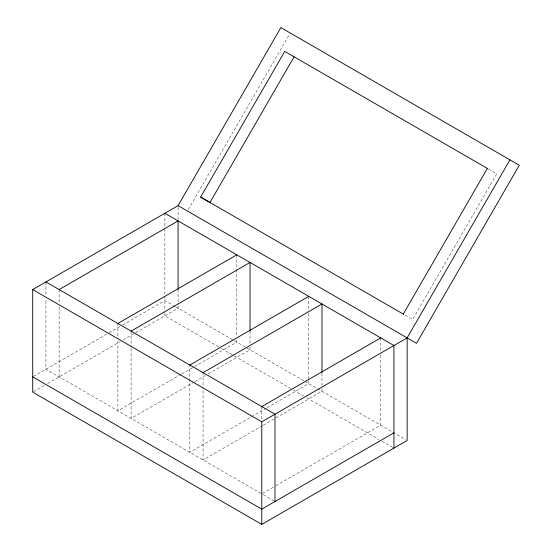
<?xml version="1.0" encoding="UTF-8"?>
<svg xmlns="http://www.w3.org/2000/svg" width="552" height="552" viewBox="0 0 552 552"><rect width="100%" height="100%" fill="white"/><g stroke="black" fill="none" stroke-linecap="round" stroke-linejoin="round"><path stroke-width="0.41" stroke-dasharray="2.76 2.07" d="M188.287 209.546L289.786 33.741M33.444 376.464L108.371 333.208M109.117 332.78L121.75 325.48M122.496 325.052L164.869 300.592L175.15 306.526M33.458 391.72L44.657 385.255M47.644 383.53L120.101 341.695M123.055 339.991L135.005 333.091M135.709 332.683L178.082 308.223L178.082 303.048M181.063 374.318L117.88 410.798L117.88 339.742M181.808 373.89L193.704 367.025M194.449 366.597L236.815 342.13L236.815 339.563M194.283 381.949L131.093 418.43L131.093 345.662M195.022 381.522L205.434 375.512M208.408 373.794L250.035 349.761L250.035 347.194M266.395 408.135L189.833 452.343L189.833 365.017M267.14 407.707L308.768 383.674L308.768 379.39M262.517 425.633L203.046 459.968L203.046 387.2M263.256 425.206L275.151 418.34M275.897 417.912L321.982 391.299L321.982 388.732M262.524 493.453L275.158 486.153M275.903 485.726L380.721 425.212L380.721 355.012M488.534 169.071L496.724 173.804L412.627 319.47L403.995 314.488M175.881 306.947L304.18 381.025M304.925 381.453L316.869 388.346M317.614 388.781L405.658 439.613M218.592 346.87L164.869 315.847L164.869 311.611M221.573 348.588L233.51 355.481M234.262 355.916L292.457 389.512M293.202 389.947L303.648 395.977M306.636 397.702L379.01 439.489M381.998 441.207L393.935 448.1M261.034 493.453L45.926 369.26L45.926 299.06M263.249 494.73L274.261 501.085M380.721 337.893L380.721 351.589M321.982 373.324L321.982 385.31M308.768 296.348L308.768 310.051M308.768 313.474L308.768 378.534M261.779 406.562L261.779 420.258M250.035 330.924L250.035 343.772M236.815 254.81L236.815 268.507M236.815 269.362L236.815 336.14M203.046 372.648L203.046 386.345M178.082 207.366L178.082 219.434M178.082 289.386L178.082 302.227M164.869 213.272L164.869 227.824M164.869 228.68L164.869 295.451M164.869 296.314L164.869 310.762M131.093 331.11L131.093 344.807M117.88 323.479L117.88 336.32M59.147 289.565L59.147 303.269M59.147 306.691L59.147 376.892M45.926 281.941L45.926 295.637"/><path stroke-width="0.83" d="M178.082 205.641L280.871 27.6L519.287 165.248L416.498 343.289L178.082 205.641L32.713 289.565L32.713 392.148L261.779 524.4L407.148 440.468L407.148 337.893L509.944 159.852M294.092 56.808L209.988 202.48L200.645 197.085L284.742 51.412L487.789 168.643M403.277 314.074L487.381 168.408M59.147 289.565L178.082 220.903L178.082 289.386M117.88 323.479L236.815 254.81M131.093 331.11L250.035 262.442L250.035 330.924M189.833 365.017L308.768 296.348M203.046 372.648L321.982 303.979L321.982 372.469M261.779 406.562L380.721 337.893M32.713 289.565L261.779 421.818L407.148 337.893M393.935 432.844L261.779 509.137L32.713 376.892M200.645 197.085L403.684 314.309M164.869 213.272L393.935 345.524L393.935 448.1M45.926 281.941L274.993 414.186L274.993 501.513M261.779 421.818L261.779 524.4"/></g></svg>
